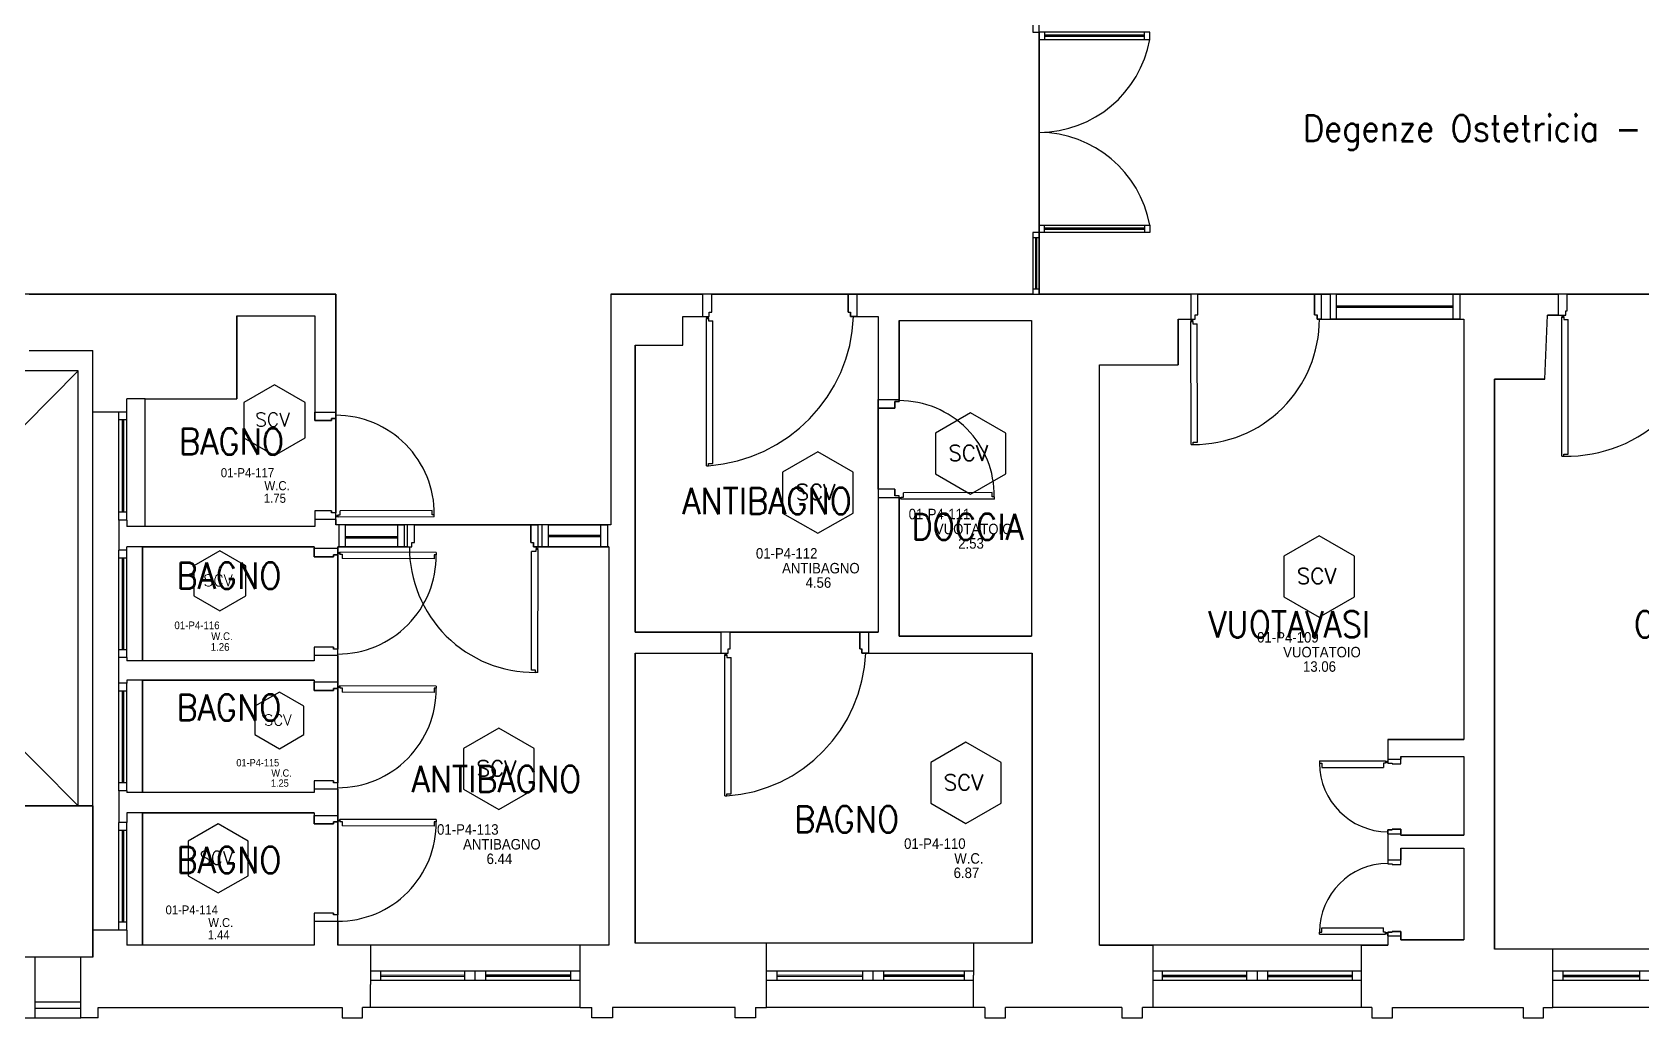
# Model space of a CAD drawing. Header units: inches. Extents: x 16420 to 16611, y 92341 to 92416.
# Drawn here: x 16499.48 to 16511.77, y 92394.55 to 92402.07 of the extents above; entities that cross this region are included whole.
import ezdxf
from ezdxf.enums import TextEntityAlignment as Align

# ---------------------------------------------------------------- set-up
doc = ezdxf.new("R2010")
doc.units = ezdxf.units.IN
doc.header["$LTSCALE"] = 50
doc.header["$MEASUREMENT"] = 0
doc.linetypes.add('NASCOSTA2', pattern=[0.1875, 0.125, -0.0625])
for name, color, linetype in [('A-LOCALI', 7, 'Continuous'), ('AA-CodiceVano', 7, 'Continuous'), ('GMM_DEST.USO', 50, 'Continuous'), ('PIANTA', 7, 'Continuous'), ('RM', 191, 'Continuous')]:
    doc.layers.add(name, color=color, linetype=linetype)
doc.styles.add('ARIAL', font='arial.ttf')
doc.styles.add('ARTECO', font='romans.shx', dxfattribs={"width": 0.9})
doc.styles.get("Standard").update_dxf_attribs({"font": 'txt.shx'})

# ---------------------------------------------------------------- blocks, each defined once
blk = doc.blocks.new('MFM_COD_VANO')
at = {"layer": 'A-LOCALI'}
for p, q in [((0, 0.621), (-0.269, 0.466)), ((0.269, 0.466), (0, 0.621)), ((-0.269, 0.466), (-0.269, 0.155)), ((0.269, 0.155), (0.269, 0.466)), ((-0.269, 0.155), (0, 0)), ((0, 0), (0.269, 0.155))]:
    blk.add_line(p, q, dxfattribs=at)
blk.add_text('SCV', height=0.12, dxfattribs=at).set_placement((-0.17, 0.255))
at = {"layer": 'A-LOCALI', "flags": 9}
for tag in ['MFM_NAME', 'MFM_COD_COMPLESSO', 'MFM_COD_EDIFICIO', 'MFM_COD_PIANO', 'MFM_COD_MACROAREA', 'MFM_ZONA', 'MFM_REPARTO']:
    blk.add_attdef(tag, (-0.084, 0.188), '', height=0.005, dxfattribs=at)
blk.add_attdef('MFM_ALTEZZA', text='', height=0.005, dxfattribs=at).set_placement((-0.057, 0.188), align=Align.CENTER)
at = {"layer": 'A-LOCALI', "style": 'ARIAL', "width": 0.9, "flags": 8}
for tag, p in [('MFM_COD_UT', (-0.026, -0.078)), ('MFM_DESTINAZIONE_USO', (0.023, -0.306)), ('MFM_SUPERFICIE', (0.004, -0.416))]:
    blk.add_attdef(tag, text='', height=0.08, dxfattribs=at).set_placement(p, align=Align.CENTER)
at = {"layer": 'A-LOCALI', "style": 'ARIAL', "width": 0.9}
for tag, p, height, flags in [('MFM_COD_LOCALE', (-0.472, -0.192), 0.08, 8), ('MFM_COD_SCHEDA', (-0.275, -0.483), 0.04, 9)]:
    blk.add_attdef(tag, p, '', height=height, dxfattribs=dict(at, flags=flags))

msp = doc.modelspace()

# ---------------------------------------------------------------- linework, layer by layer
at = {"layer": 'PIANTA', "color": 0}
for p, q in [((16507.169, 92402.073), (16507.169, 92402.067)), ((16507.169, 92402.073), (16507.169, 92402.017)), ((16508.012, 92402.073), (16507.169, 92402.073)), ((16507.169, 92402.017), (16508.012, 92402.017)), ((16507.209, 92402.073), (16507.209, 92402.067)), ((16507.209, 92402.073), (16507.209, 92402.017)), ((16507.972, 92402.05), (16507.209, 92402.05)), ((16507.972, 92402.04), (16507.209, 92402.04)), ((16507.972, 92402.017), (16507.972, 92402.073)), ((16508.012, 92402.017), (16508.012, 92402.073)), ((16507.169, 92400.543), (16507.119, 92400.543)), ((16507.119, 92400.543), (16507.119, 92400.073)), ((16507.169, 92400.503), (16507.119, 92400.503)), ((16507.139, 92400.503), (16507.139, 92400.113)), ((16507.149, 92400.503), (16507.149, 92400.113)), ((16507.169, 92400.543), (16507.169, 92400.599)), ((16507.169, 92400.599), (16508.012, 92400.599)), ((16507.169, 92400.543), (16507.169, 92400.549)), ((16507.169, 92400.543), (16507.169, 92400.073)), ((16508.012, 92400.543), (16507.169, 92400.543)), ((16507.209, 92400.543), (16507.209, 92400.599)), ((16507.972, 92400.576), (16507.209, 92400.576)), ((16507.972, 92400.566), (16507.209, 92400.566)), ((16507.209, 92400.543), (16507.209, 92400.549)), ((16507.972, 92400.599), (16507.972, 92400.543)), ((16508.012, 92400.599), (16508.012, 92400.543)), ((16499.459, 92400.073), (16501.799, 92400.073)), ((16501.799, 92400.073), (16501.799, 92399.173)), ((16503.899, 92400.073), (16504.599, 92400.073)), ((16503.899, 92400.073), (16503.899, 92398.313)), ((16504.669, 92400.073), (16504.599, 92400.073)), ((16504.599, 92400.073), (16504.599, 92399.903)), ((16504.669, 92399.936), (16504.669, 92400.073)), ((16505.709, 92400.073), (16505.779, 92400.073)), ((16505.709, 92399.936), (16505.709, 92400.073)), ((16505.779, 92400.073), (16508.325, 92400.073)), ((16505.779, 92399.903), (16505.779, 92400.073)), ((16507.119, 92400.113), (16507.169, 92400.113)), ((16508.379, 92400.073), (16508.325, 92400.073)), ((16508.325, 92400.073), (16508.325, 92399.883)), ((16508.379, 92399.917), (16508.379, 92400.073)), ((16509.269, 92400.073), (16509.324, 92400.073)), ((16509.269, 92399.917), (16509.269, 92400.073)), ((16509.324, 92399.883), (16509.324, 92400.073)), ((16509.324, 92400.073), (16509.389, 92400.073)), ((16509.389, 92400.073), (16509.389, 92399.883)), ((16509.439, 92400.073), (16509.389, 92400.073)), ((16509.439, 92399.883), (16509.439, 92400.073)), ((16509.439, 92400.073), (16510.329, 92400.073)), ((16510.329, 92399.883), (16510.329, 92400.073)), ((16510.329, 92399.883), (16510.329, 92400.073)), ((16510.329, 92400.073), (16510.379, 92400.073)), ((16510.379, 92400.073), (16510.379, 92399.883)), ((16510.379, 92400.073), (16511.129, 92400.073)), ((16511.199, 92400.073), (16511.129, 92400.073)), ((16511.129, 92400.073), (16511.129, 92399.913)), ((16511.199, 92399.946), (16511.199, 92400.073)), ((16501.044, 92399.908), (16501.639, 92399.908)), ((16501.044, 92399.908), (16501.044, 92399.273)), ((16501.639, 92399.908), (16501.639, 92399.173)), ((16504.449, 92399.903), (16504.599, 92399.903)), ((16504.449, 92399.683), (16504.449, 92399.903)), ((16504.599, 92399.903), (16504.649, 92399.903)), ((16504.628, 92398.763), (16504.628, 92399.887)), ((16504.628, 92399.887), (16504.644, 92399.887)), ((16504.644, 92399.887), (16504.644, 92399.87)), ((16504.649, 92399.903), (16504.649, 92399.936)), ((16504.649, 92399.936), (16504.669, 92399.936)), ((16505.709, 92399.936), (16505.729, 92399.936)), ((16505.729, 92399.903), (16505.729, 92399.936)), ((16505.779, 92399.903), (16505.729, 92399.903)), ((16505.779, 92399.903), (16505.939, 92399.903)), ((16505.939, 92399.903), (16505.939, 92399.268)), ((16508.229, 92399.883), (16508.325, 92399.883)), ((16508.229, 92399.883), (16508.229, 92399.533)), ((16508.325, 92399.883), (16508.359, 92399.883)), ((16508.359, 92399.883), (16508.359, 92399.916)), ((16508.359, 92399.916), (16508.379, 92399.916)), ((16508.379, 92399.916), (16508.379, 92399.917)), ((16508.379, 92399.917), (16508.379, 92399.917)), ((16509.269, 92399.916), (16509.269, 92399.917)), ((16509.269, 92399.917), (16509.269, 92399.917)), ((16509.269, 92399.916), (16509.289, 92399.916)), ((16509.289, 92399.883), (16509.289, 92399.916)), ((16509.324, 92399.883), (16509.289, 92399.883)), ((16509.324, 92399.883), (16509.389, 92399.883)), ((16510.379, 92399.883), (16509.389, 92399.883)), ((16509.439, 92399.983), (16510.329, 92399.983)), ((16509.439, 92399.973), (16510.329, 92399.973)), ((16510.379, 92399.883), (16510.409, 92399.883)), ((16510.409, 92399.883), (16510.409, 92396.673)), ((16511.029, 92399.423), (16511.049, 92399.913)), ((16511.129, 92399.913), (16511.049, 92399.913)), ((16511.129, 92399.913), (16511.189, 92399.913)), ((16511.158, 92398.836), (16511.158, 92399.897)), ((16511.158, 92399.897), (16511.174, 92399.897)), ((16511.174, 92399.897), (16511.174, 92399.88)), ((16511.174, 92399.88), (16511.207, 92399.88)), ((16511.189, 92399.913), (16511.189, 92399.946)), ((16511.189, 92399.946), (16511.199, 92399.946)), ((16511.207, 92398.852), (16511.207, 92399.88)), ((16504.644, 92399.87), (16504.677, 92399.87)), ((16504.677, 92398.779), (16504.677, 92399.87)), ((16506.099, 92399.873), (16506.099, 92399.268)), ((16506.099, 92399.873), (16507.109, 92399.873)), ((16507.109, 92399.873), (16507.109, 92397.463)), ((16508.328, 92398.926), (16508.326, 92399.864)), ((16508.326, 92399.864), (16508.342, 92399.864)), ((16508.342, 92399.864), (16508.342, 92399.847)), ((16508.342, 92399.847), (16508.375, 92399.847)), ((16508.377, 92398.942), (16508.375, 92399.847)), ((16499.459, 92399.643), (16499.944, 92399.643)), ((16499.944, 92399.273), (16499.944, 92399.643)), ((16504.084, 92399.683), (16504.449, 92399.683)), ((16504.084, 92399.683), (16504.084, 92397.493)), ((16507.629, 92395.103), (16507.629, 92399.533)), ((16507.629, 92399.533), (16508.229, 92399.533)), ((16496.544, 92399.487), (16499.832, 92396.166)), ((16496.544, 92396.166), (16499.832, 92399.487)), ((16499.832, 92399.487), (16496.544, 92399.487)), ((16499.832, 92396.166), (16499.832, 92399.487)), ((16511.029, 92399.423), (16510.644, 92399.423)), ((16510.644, 92399.423), (16510.644, 92395.073)), ((16499.944, 92398.298), (16499.944, 92399.273)), ((16500.344, 92399.273), (16500.204, 92399.273)), ((16500.204, 92399.173), (16500.204, 92399.273)), ((16500.344, 92399.273), (16501.044, 92399.273)), ((16500.344, 92398.298), (16500.344, 92399.273)), ((16500.344, 92399.273), (16500.344, 92399.273)), ((16505.939, 92399.203), (16505.939, 92399.268)), ((16505.939, 92399.268), (16506.099, 92399.268)), ((16506.099, 92399.268), (16506.099, 92399.253)), ((16500.204, 92399.173), (16499.944, 92399.173)), ((16500.144, 92398.348), (16500.144, 92399.173)), ((16500.204, 92398.348), (16500.204, 92399.173)), ((16501.639, 92399.108), (16501.639, 92399.173)), ((16501.639, 92399.173), (16501.799, 92399.173)), ((16501.799, 92399.173), (16501.799, 92399.123)), ((16506.035, 92399.203), (16505.939, 92399.203)), ((16506.067, 92399.203), (16506.035, 92399.203)), ((16506.035, 92399.203), (16506.035, 92399.203)), ((16506.099, 92399.253), (16506.067, 92399.253)), ((16506.067, 92399.253), (16506.067, 92399.203)), ((16500.204, 92399.113), (16500.144, 92399.113)), ((16500.169, 92399.113), (16500.169, 92398.408)), ((16500.179, 92399.113), (16500.179, 92398.408)), ((16501.736, 92399.108), (16501.639, 92399.108)), ((16501.767, 92399.108), (16501.736, 92399.108)), ((16501.736, 92399.108), (16501.736, 92399.108)), ((16501.799, 92399.123), (16501.767, 92399.123)), ((16501.767, 92399.123), (16501.767, 92399.108)), ((16508.328, 92398.926), (16508.344, 92398.925)), ((16508.344, 92398.942), (16508.377, 92398.942)), ((16508.344, 92398.925), (16508.344, 92398.942)), ((16504.644, 92398.779), (16504.677, 92398.779)), ((16504.644, 92398.763), (16504.644, 92398.779)), ((16511.158, 92398.836), (16511.174, 92398.836)), ((16511.174, 92398.852), (16511.207, 92398.852)), ((16511.174, 92398.836), (16511.174, 92398.852)), ((16504.628, 92398.763), (16504.644, 92398.763)), ((16505.939, 92398.583), (16505.939, 92398.518)), ((16506.035, 92398.583), (16505.939, 92398.583)), ((16506.067, 92398.583), (16506.035, 92398.583)), ((16506.035, 92398.583), (16506.035, 92398.583)), ((16506.067, 92398.583), (16506.067, 92398.533)), ((16506.099, 92398.533), (16506.067, 92398.533)), ((16506.099, 92398.518), (16506.099, 92398.533)), ((16506.81, 92398.558), (16506.132, 92398.556)), ((16506.132, 92398.523), (16506.132, 92398.556)), ((16506.81, 92398.525), (16506.81, 92398.558)), ((16500.204, 92398.408), (16500.144, 92398.408)), ((16501.639, 92398.418), (16501.639, 92398.353)), ((16501.736, 92398.418), (16501.639, 92398.418)), ((16501.767, 92398.418), (16501.736, 92398.418)), ((16501.736, 92398.418), (16501.736, 92398.418)), ((16501.767, 92398.418), (16501.767, 92398.403)), ((16502.534, 92398.422), (16501.832, 92398.419)), ((16501.832, 92398.387), (16501.832, 92398.419)), ((16502.534, 92398.389), (16502.534, 92398.422)), ((16506.099, 92398.518), (16505.939, 92398.518)), ((16505.939, 92398.518), (16505.939, 92397.493)), ((16506.099, 92398.518), (16506.099, 92397.463)), ((16506.116, 92398.523), (16506.132, 92398.523)), ((16506.116, 92398.507), (16506.116, 92398.523)), ((16506.827, 92398.509), (16506.116, 92398.507)), ((16506.827, 92398.525), (16506.81, 92398.525)), ((16506.827, 92398.509), (16506.827, 92398.525)), ((16499.944, 92395.218), (16499.944, 92398.298)), ((16500.204, 92398.348), (16500.144, 92398.348)), ((16500.144, 92398.348), (16500.144, 92398.118)), ((16500.204, 92398.348), (16500.204, 92398.298)), ((16500.344, 92398.298), (16500.204, 92398.298)), ((16501.639, 92398.298), (16500.344, 92398.298)), ((16501.799, 92398.353), (16501.639, 92398.353)), ((16501.639, 92398.353), (16501.639, 92398.298)), ((16501.799, 92398.403), (16501.767, 92398.403)), ((16501.799, 92398.353), (16501.799, 92398.403)), ((16501.799, 92398.353), (16501.799, 92398.313)), ((16501.822, 92398.313), (16501.799, 92398.313)), ((16501.816, 92398.387), (16501.832, 92398.387)), ((16501.816, 92398.37), (16501.816, 92398.387)), ((16502.551, 92398.372), (16501.816, 92398.37)), ((16501.822, 92398.313), (16501.822, 92398.143)), ((16501.872, 92398.313), (16501.822, 92398.313)), ((16501.872, 92398.143), (16501.872, 92398.313)), ((16501.872, 92398.313), (16502.272, 92398.313)), ((16502.272, 92398.143), (16502.272, 92398.313)), ((16502.272, 92398.143), (16502.272, 92398.313)), ((16502.272, 92398.313), (16502.322, 92398.313)), ((16502.344, 92398.313), (16502.322, 92398.313)), ((16502.322, 92398.313), (16502.322, 92398.143)), ((16502.399, 92398.313), (16502.344, 92398.313)), ((16502.344, 92398.313), (16502.344, 92398.143)), ((16502.399, 92398.177), (16502.399, 92398.313)), ((16502.551, 92398.389), (16502.534, 92398.389)), ((16502.551, 92398.372), (16502.551, 92398.389)), ((16503.289, 92398.313), (16503.344, 92398.313)), ((16503.289, 92398.177), (16503.289, 92398.313)), ((16503.344, 92398.143), (16503.344, 92398.313)), ((16503.372, 92398.313), (16503.344, 92398.313)), ((16503.372, 92398.313), (16503.372, 92398.143)), ((16503.422, 92398.313), (16503.372, 92398.313)), ((16503.422, 92398.143), (16503.422, 92398.313)), ((16503.422, 92398.313), (16503.822, 92398.313)), ((16503.822, 92398.143), (16503.822, 92398.313)), ((16503.822, 92398.143), (16503.822, 92398.313)), ((16503.822, 92398.313), (16503.872, 92398.313)), ((16503.899, 92398.313), (16503.872, 92398.313)), ((16503.872, 92398.313), (16503.872, 92398.143)), ((16501.872, 92398.223), (16502.272, 92398.223)), ((16501.872, 92398.213), (16502.272, 92398.213)), ((16502.379, 92398.143), (16502.379, 92398.176)), ((16502.379, 92398.176), (16502.399, 92398.176)), ((16502.399, 92398.176), (16502.399, 92398.177)), ((16502.399, 92398.177), (16502.399, 92398.177)), ((16503.289, 92398.176), (16503.289, 92398.177)), ((16503.289, 92398.177), (16503.289, 92398.177)), ((16503.289, 92398.176), (16503.309, 92398.176)), ((16503.309, 92398.143), (16503.309, 92398.176)), ((16503.422, 92398.233), (16503.822, 92398.233)), ((16503.422, 92398.223), (16503.822, 92398.223)), ((16500.204, 92398.118), (16500.144, 92398.118)), ((16500.144, 92397.298), (16500.144, 92398.118)), ((16500.204, 92398.058), (16500.144, 92398.058)), ((16500.169, 92398.058), (16500.169, 92397.358)), ((16500.179, 92398.058), (16500.179, 92397.358)), ((16501.634, 92398.143), (16500.204, 92398.143)), ((16500.204, 92398.118), (16500.204, 92398.143)), ((16500.204, 92397.298), (16500.204, 92398.118)), ((16500.324, 92398.143), (16500.324, 92397.273)), ((16501.634, 92398.143), (16501.634, 92398.133)), ((16501.634, 92398.068), (16501.634, 92398.133)), ((16501.634, 92398.133), (16501.814, 92398.133)), ((16501.751, 92398.068), (16501.634, 92398.068)), ((16501.782, 92398.068), (16501.751, 92398.068)), ((16501.751, 92398.068), (16501.751, 92398.068)), ((16501.814, 92398.083), (16501.782, 92398.083)), ((16501.782, 92398.083), (16501.782, 92398.068)), ((16501.814, 92398.143), (16501.814, 92398.133)), ((16501.822, 92398.143), (16501.814, 92398.143)), ((16501.814, 92398.133), (16501.814, 92398.083)), ((16502.322, 92398.143), (16501.822, 92398.143)), ((16502.566, 92398.101), (16501.831, 92398.103)), ((16501.831, 92398.103), (16501.831, 92398.087)), ((16501.831, 92398.087), (16501.847, 92398.087)), ((16501.847, 92398.087), (16501.847, 92398.054)), ((16502.549, 92398.052), (16501.847, 92398.054)), ((16502.344, 92398.143), (16502.322, 92398.143)), ((16502.344, 92398.143), (16502.379, 92398.143)), ((16502.549, 92398.084), (16502.549, 92398.052)), ((16502.566, 92398.084), (16502.549, 92398.084)), ((16502.566, 92398.101), (16502.566, 92398.084)), ((16503.292, 92397.202), (16503.294, 92398.107)), ((16503.326, 92398.107), (16503.294, 92398.107)), ((16503.344, 92398.143), (16503.309, 92398.143)), ((16503.326, 92398.124), (16503.326, 92398.107)), ((16503.343, 92398.124), (16503.326, 92398.124)), ((16503.341, 92397.185), (16503.343, 92398.124)), ((16503.372, 92398.143), (16503.344, 92398.143)), ((16503.872, 92398.143), (16503.372, 92398.143)), ((16503.884, 92398.143), (16503.872, 92398.143)), ((16503.884, 92398.143), (16503.884, 92395.103)), ((16504.084, 92397.493), (16504.739, 92397.493)), ((16504.809, 92397.493), (16504.739, 92397.493)), ((16504.739, 92397.493), (16504.739, 92397.333)), ((16504.809, 92397.366), (16504.809, 92397.493)), ((16505.799, 92397.493), (16505.869, 92397.493)), ((16505.799, 92397.366), (16505.799, 92397.493)), ((16505.869, 92397.333), (16505.869, 92397.493)), ((16505.869, 92397.493), (16505.939, 92397.493)), ((16506.099, 92397.463), (16507.109, 92397.463)), ((16500.204, 92397.358), (16500.144, 92397.358)), ((16501.634, 92397.378), (16501.634, 92397.313)), ((16501.751, 92397.378), (16501.634, 92397.378)), ((16501.814, 92397.313), (16501.634, 92397.313)), ((16501.634, 92397.313), (16501.634, 92397.273)), ((16501.782, 92397.378), (16501.751, 92397.378)), ((16501.751, 92397.378), (16501.751, 92397.378)), ((16501.782, 92397.378), (16501.782, 92397.363)), ((16501.814, 92397.363), (16501.782, 92397.363)), ((16501.814, 92397.313), (16501.814, 92397.363)), ((16501.814, 92397.313), (16501.814, 92397.113)), ((16504.084, 92397.333), (16504.739, 92397.333)), ((16504.084, 92397.333), (16504.084, 92395.118)), ((16504.739, 92397.333), (16504.794, 92397.333)), ((16504.768, 92396.242), (16504.768, 92397.317)), ((16504.768, 92397.317), (16504.784, 92397.317)), ((16504.784, 92397.317), (16504.784, 92397.3)), ((16504.784, 92397.3), (16504.817, 92397.3)), ((16504.794, 92397.333), (16504.794, 92397.366)), ((16504.794, 92397.366), (16504.809, 92397.366)), ((16504.817, 92396.259), (16504.817, 92397.3)), ((16505.799, 92397.366), (16505.814, 92397.366)), ((16505.814, 92397.333), (16505.814, 92397.366)), ((16505.869, 92397.333), (16505.814, 92397.333)), ((16505.869, 92397.333), (16507.114, 92397.333)), ((16507.114, 92395.118), (16507.114, 92397.333)), ((16500.204, 92397.298), (16500.144, 92397.298)), ((16500.144, 92397.102), (16500.144, 92397.298)), ((16500.204, 92397.298), (16500.204, 92397.273)), ((16501.634, 92397.273), (16500.204, 92397.273)), ((16503.324, 92397.202), (16503.292, 92397.202)), ((16503.324, 92397.185), (16503.324, 92397.202)), ((16503.341, 92397.185), (16503.324, 92397.185)), ((16500.204, 92397.102), (16500.144, 92397.102)), ((16500.144, 92396.282), (16500.144, 92397.102)), ((16500.204, 92397.127), (16500.204, 92397.102)), ((16501.634, 92397.127), (16500.204, 92397.127)), ((16500.204, 92396.282), (16500.204, 92397.102)), ((16500.324, 92397.127), (16500.324, 92396.267)), ((16501.634, 92397.127), (16501.634, 92397.113)), ((16501.634, 92397.127), (16501.634, 92397.113)), ((16501.634, 92397.048), (16501.634, 92397.113)), ((16501.634, 92397.113), (16501.814, 92397.113)), ((16501.814, 92397.063), (16501.782, 92397.063)), ((16501.782, 92397.063), (16501.782, 92397.048)), ((16501.814, 92397.123), (16501.814, 92397.113)), ((16501.814, 92397.113), (16501.814, 92397.063)), ((16502.566, 92397.081), (16501.831, 92397.083)), ((16501.831, 92397.083), (16501.831, 92397.067)), ((16501.831, 92397.067), (16501.847, 92397.067)), ((16501.847, 92397.067), (16501.847, 92397.034)), ((16502.549, 92397.064), (16502.549, 92397.032)), ((16502.566, 92397.064), (16502.549, 92397.064)), ((16502.566, 92397.081), (16502.566, 92397.064)), ((16500.204, 92397.042), (16500.144, 92397.042)), ((16500.169, 92397.042), (16500.169, 92396.342)), ((16500.179, 92397.042), (16500.179, 92396.342)), ((16501.751, 92397.048), (16501.634, 92397.048)), ((16501.782, 92397.048), (16501.751, 92397.048)), ((16501.751, 92397.048), (16501.751, 92397.048)), ((16502.549, 92397.032), (16501.847, 92397.034)), ((16509.829, 92396.673), (16509.829, 92396.523)), ((16509.829, 92396.673), (16510.409, 92396.673)), ((16509.309, 92396.509), (16509.813, 92396.509)), ((16509.309, 92396.509), (16509.309, 92396.493)), ((16509.309, 92396.493), (16509.326, 92396.493)), ((16509.326, 92396.493), (16509.326, 92396.46)), ((16509.326, 92396.46), (16509.797, 92396.46)), ((16509.797, 92396.493), (16509.797, 92396.46)), ((16509.813, 92396.493), (16509.797, 92396.493)), ((16509.813, 92396.509), (16509.813, 92396.493)), ((16509.829, 92396.523), (16509.929, 92396.523)), ((16509.829, 92396.523), (16509.829, 92396.493)), ((16509.829, 92396.493), (16509.862, 92396.493)), ((16509.862, 92396.493), (16509.862, 92396.488)), ((16509.862, 92396.488), (16509.929, 92396.488)), ((16509.929, 92396.543), (16509.929, 92396.523)), ((16509.929, 92396.543), (16510.409, 92396.543)), ((16509.929, 92396.488), (16509.929, 92396.523)), ((16510.409, 92396.543), (16510.409, 92395.943)), ((16500.204, 92396.342), (16500.144, 92396.342)), ((16501.634, 92396.358), (16501.634, 92396.293)), ((16501.751, 92396.358), (16501.634, 92396.358)), ((16501.782, 92396.358), (16501.751, 92396.358)), ((16501.751, 92396.358), (16501.751, 92396.358)), ((16501.782, 92396.358), (16501.782, 92396.343)), ((16501.814, 92396.343), (16501.782, 92396.343)), ((16501.814, 92396.293), (16501.814, 92396.343)), ((16500.204, 92396.282), (16500.144, 92396.282)), ((16500.144, 92396.282), (16500.144, 92396.038)), ((16500.204, 92396.282), (16500.204, 92396.267)), ((16501.634, 92396.267), (16500.204, 92396.267)), ((16501.814, 92396.293), (16501.634, 92396.293)), ((16501.634, 92396.293), (16501.634, 92396.267)), ((16501.814, 92396.293), (16501.814, 92396.093)), ((16504.768, 92396.242), (16504.784, 92396.242)), ((16504.784, 92396.259), (16504.817, 92396.259)), ((16504.784, 92396.242), (16504.784, 92396.259)), ((16499.944, 92396.166), (16496.444, 92396.166)), ((16501.634, 92396.113), (16500.204, 92396.113)), ((16500.204, 92396.113), (16500.204, 92396.038)), ((16500.324, 92396.113), (16500.324, 92395.103)), ((16501.634, 92396.113), (16501.634, 92396.093)), ((16501.634, 92396.103), (16501.634, 92396.093)), ((16501.634, 92396.028), (16501.634, 92396.093)), ((16501.634, 92396.093), (16501.814, 92396.093)), ((16501.814, 92396.103), (16501.814, 92396.093)), ((16501.814, 92396.093), (16501.814, 92396.043)), ((16500.144, 92395.218), (16500.144, 92396.038)), ((16500.204, 92396.038), (16500.144, 92396.038)), ((16500.204, 92395.978), (16500.144, 92395.978)), ((16500.169, 92395.978), (16500.169, 92395.278)), ((16500.179, 92395.978), (16500.179, 92395.278)), ((16500.204, 92395.218), (16500.204, 92396.038)), ((16501.751, 92396.028), (16501.634, 92396.028)), ((16501.782, 92396.028), (16501.751, 92396.028)), ((16501.751, 92396.028), (16501.751, 92396.028)), ((16501.814, 92396.043), (16501.782, 92396.043)), ((16501.782, 92396.043), (16501.782, 92396.028)), ((16502.566, 92396.061), (16501.831, 92396.063)), ((16501.831, 92396.063), (16501.831, 92396.047)), ((16501.831, 92396.047), (16501.847, 92396.047)), ((16501.847, 92396.047), (16501.847, 92396.014)), ((16502.549, 92396.012), (16501.847, 92396.014)), ((16502.549, 92396.044), (16502.549, 92396.012)), ((16502.566, 92396.044), (16502.549, 92396.044)), ((16502.566, 92396.061), (16502.566, 92396.044)), ((16509.829, 92395.983), (16509.862, 92395.983)), ((16509.829, 92395.953), (16509.829, 92395.983)), ((16509.829, 92395.953), (16509.829, 92395.753)), ((16509.829, 92395.953), (16509.929, 92395.953)), ((16509.862, 92395.988), (16509.862, 92395.983)), ((16509.862, 92395.988), (16509.929, 92395.988)), ((16509.929, 92395.988), (16509.929, 92395.953)), ((16509.929, 92395.943), (16510.409, 92395.943)), ((16509.929, 92395.843), (16509.929, 92395.753)), ((16509.929, 92395.843), (16510.409, 92395.843)), ((16510.409, 92395.843), (16510.409, 92395.143)), ((16509.829, 92395.753), (16509.929, 92395.753)), ((16509.829, 92395.753), (16509.829, 92395.723)), ((16509.829, 92395.723), (16509.862, 92395.723)), ((16509.862, 92395.718), (16509.862, 92395.723)), ((16509.862, 92395.718), (16509.929, 92395.718)), ((16509.929, 92395.718), (16509.929, 92395.753)), ((16501.634, 92395.348), (16501.634, 92395.283)), ((16501.751, 92395.348), (16501.634, 92395.348)), ((16501.782, 92395.348), (16501.751, 92395.348)), ((16501.751, 92395.348), (16501.751, 92395.348)), ((16501.782, 92395.348), (16501.782, 92395.333)), ((16499.944, 92395.01), (16499.944, 92395.218)), ((16500.204, 92395.218), (16499.944, 92395.218)), ((16500.204, 92395.278), (16500.144, 92395.278)), ((16500.204, 92395.218), (16500.204, 92395.103)), ((16501.814, 92395.283), (16501.634, 92395.283)), ((16501.634, 92395.283), (16501.634, 92395.103)), ((16501.814, 92395.333), (16501.782, 92395.333)), ((16501.814, 92395.283), (16501.814, 92395.333)), ((16501.814, 92395.283), (16501.814, 92395.103)), ((16509.326, 92395.235), (16509.797, 92395.235)), ((16509.326, 92395.203), (16509.326, 92395.235)), ((16509.797, 92395.203), (16509.797, 92395.235)), ((16501.634, 92395.103), (16500.204, 92395.103)), ((16502.064, 92395.103), (16501.814, 92395.103)), ((16503.664, 92395.103), (16502.064, 92395.103)), ((16502.064, 92395.103), (16502.064, 92394.803)), ((16503.884, 92395.103), (16503.664, 92395.103)), ((16503.664, 92394.803), (16503.664, 92395.103)), ((16505.087, 92395.118), (16504.084, 92395.118)), ((16506.667, 92395.118), (16505.087, 92395.118)), ((16505.087, 92394.873), (16505.087, 92395.118)), ((16507.114, 92395.118), (16506.667, 92395.118)), ((16506.667, 92395.118), (16506.667, 92394.873)), ((16507.629, 92395.103), (16508.039, 92395.103)), ((16509.629, 92395.103), (16508.039, 92395.103)), ((16508.039, 92394.868), (16508.039, 92395.103)), ((16509.309, 92395.203), (16509.326, 92395.203)), ((16509.309, 92395.186), (16509.309, 92395.203)), ((16509.309, 92395.186), (16509.813, 92395.186)), ((16509.629, 92395.103), (16509.829, 92395.103)), ((16509.629, 92394.868), (16509.629, 92395.103)), ((16509.813, 92395.203), (16509.797, 92395.203)), ((16509.813, 92395.186), (16509.813, 92395.203)), ((16509.829, 92395.203), (16509.862, 92395.203)), ((16509.829, 92395.173), (16509.829, 92395.203)), ((16509.829, 92395.173), (16509.829, 92395.103)), ((16509.829, 92395.173), (16509.929, 92395.173)), ((16509.862, 92395.208), (16509.929, 92395.208)), ((16509.862, 92395.203), (16509.862, 92395.208)), ((16509.929, 92395.208), (16509.929, 92395.173)), ((16509.929, 92395.173), (16509.929, 92395.143)), ((16509.929, 92395.143), (16510.409, 92395.143)), ((16499.504, 92395.01), (16499.374, 92395.01)), ((16499.854, 92395.01), (16499.504, 92395.01)), ((16499.504, 92394.548), (16499.504, 92395.01)), ((16499.944, 92395.01), (16499.854, 92395.01)), ((16499.854, 92394.548), (16499.854, 92395.01)), ((16511.089, 92395.073), (16510.644, 92395.073)), ((16511.089, 92394.628), (16511.089, 92395.073)), ((16512.659, 92395.073), (16511.089, 92395.073)), ((16503.664, 92394.903), (16502.064, 92394.903)), ((16502.144, 92394.833), (16502.144, 92394.903)), ((16502.784, 92394.873), (16502.144, 92394.872)), ((16502.784, 92394.863), (16502.144, 92394.862)), ((16502.784, 92394.833), (16502.784, 92394.903)), ((16502.864, 92394.833), (16502.864, 92394.903)), ((16502.944, 92394.833), (16502.944, 92394.903)), ((16503.594, 92394.873), (16502.944, 92394.873)), ((16503.594, 92394.863), (16502.944, 92394.863)), ((16503.594, 92394.833), (16503.594, 92394.903)), ((16506.667, 92394.903), (16505.087, 92394.903)), ((16505.087, 92394.628), (16505.087, 92394.873)), ((16505.167, 92394.833), (16505.167, 92394.903)), ((16505.822, 92394.873), (16505.167, 92394.872)), ((16505.822, 92394.863), (16505.167, 92394.862)), ((16505.822, 92394.833), (16505.822, 92394.903)), ((16505.902, 92394.833), (16505.902, 92394.903)), ((16505.982, 92394.833), (16505.982, 92394.903)), ((16506.597, 92394.873), (16505.982, 92394.873)), ((16506.597, 92394.863), (16505.982, 92394.863)), ((16506.597, 92394.833), (16506.597, 92394.903)), ((16506.667, 92394.628), (16506.667, 92394.873)), ((16509.629, 92394.903), (16508.039, 92394.903)), ((16508.039, 92394.628), (16508.039, 92394.868)), ((16508.109, 92394.833), (16508.109, 92394.903)), ((16508.754, 92394.872), (16508.109, 92394.872)), ((16508.754, 92394.862), (16508.109, 92394.862)), ((16508.754, 92394.833), (16508.754, 92394.903)), ((16508.834, 92394.833), (16508.834, 92394.903)), ((16508.914, 92394.833), (16508.914, 92394.903)), ((16509.559, 92394.872), (16508.914, 92394.872)), ((16509.559, 92394.862), (16508.914, 92394.862)), ((16509.559, 92394.833), (16509.559, 92394.903)), ((16509.629, 92394.628), (16509.629, 92394.868)), ((16512.659, 92394.903), (16511.089, 92394.903)), ((16511.169, 92394.833), (16511.169, 92394.903)), ((16511.754, 92394.872), (16511.169, 92394.872)), ((16511.754, 92394.862), (16511.169, 92394.862)), ((16511.754, 92394.833), (16511.754, 92394.903)), ((16503.664, 92394.833), (16502.064, 92394.833)), ((16502.064, 92394.628), (16502.064, 92394.803)), ((16503.664, 92394.628), (16503.664, 92394.803)), ((16506.667, 92394.833), (16505.087, 92394.833)), ((16509.629, 92394.833), (16508.039, 92394.833)), ((16512.659, 92394.833), (16511.089, 92394.833)), ((16499.854, 92394.668), (16499.504, 92394.668)), ((16499.854, 92394.618), (16499.504, 92394.618)), ((16499.984, 92394.548), (16499.984, 92394.628)), ((16499.984, 92394.628), (16501.848, 92394.628)), ((16501.848, 92394.628), (16501.848, 92394.548)), ((16502.004, 92394.548), (16502.004, 92394.628)), ((16502.064, 92394.628), (16502.004, 92394.628)), ((16503.664, 92394.628), (16502.064, 92394.628)), ((16503.664, 92394.628), (16503.664, 92394.628)), ((16503.664, 92394.628), (16503.754, 92394.628)), ((16503.754, 92394.548), (16503.754, 92394.628)), ((16504.848, 92394.628), (16503.911, 92394.628)), ((16503.911, 92394.628), (16503.911, 92394.548)), ((16504.848, 92394.548), (16504.848, 92394.628)), ((16505.004, 92394.628), (16505.087, 92394.628)), ((16505.004, 92394.628), (16505.004, 92394.548)), ((16506.667, 92394.628), (16505.087, 92394.628)), ((16506.754, 92394.628), (16506.667, 92394.628)), ((16506.754, 92394.628), (16506.754, 92394.548)), ((16507.8, 92394.628), (16506.911, 92394.628)), ((16506.911, 92394.548), (16506.911, 92394.628)), ((16507.8, 92394.628), (16507.8, 92394.548)), ((16508.039, 92394.628), (16507.956, 92394.628)), ((16507.956, 92394.548), (16507.956, 92394.628)), ((16509.629, 92394.628), (16508.039, 92394.628)), ((16509.708, 92394.628), (16509.629, 92394.628)), ((16509.708, 92394.628), (16509.708, 92394.548)), ((16509.865, 92394.628), (16510.862, 92394.628)), ((16509.865, 92394.548), (16509.865, 92394.628)), ((16510.862, 92394.628), (16510.862, 92394.548)), ((16511.019, 92394.548), (16511.019, 92394.628)), ((16511.019, 92394.628), (16511.089, 92394.628)), ((16512.659, 92394.628), (16511.089, 92394.628)), ((16499.374, 92394.548), (16499.504, 92394.548)), ((16499.504, 92394.548), (16499.854, 92394.548)), ((16499.984, 92394.548), (16499.854, 92394.548)), ((16501.848, 92394.548), (16502.004, 92394.548)), ((16503.911, 92394.548), (16503.754, 92394.548)), ((16505.004, 92394.548), (16504.848, 92394.548)), ((16506.754, 92394.548), (16506.911, 92394.548)), ((16507.8, 92394.548), (16507.956, 92394.548)), ((16509.708, 92394.548), (16509.865, 92394.548)), ((16510.862, 92394.548), (16511.019, 92394.548))]:
    msp.add_line(p, q, dxfattribs=at)
for centre in [(16504.636, 92399.895), (16511.166, 92399.905), (16508.334, 92399.872), (16506.107, 92398.515), (16501.807, 92398.378), (16501.822, 92398.095), (16503.335, 92398.132), (16504.776, 92397.325), (16501.822, 92397.075), (16509.821, 92396.501), (16501.822, 92396.055), (16509.821, 92395.194)]:
    msp.add_circle(centre, 0.00633, dxfattribs=at)
at = {"layer": 'PIANTA', "color": 0, "linetype": 'NASCOSTA2'}
for centre, radius, start, end in [((16507.163, 92402.171), 0.863, 270.4286, 349.7276), ((16507.163, 92400.445), 0.863, 10.2724, 89.5714), ((16504.559, 92399.954), 1.194, 274.0877, 357.5728), ((16508.352, 92399.88), 0.955, 269.5237, 0.185), ((16511.191, 92399.927), 1.091, 269.1387, 359.277), ((16501.799, 92398.396), 0.752, 359.4191, 90), ((16506.099, 92398.533), 0.727, 359.3831, 90), ((16501.814, 92398.077), 0.752, 270, 0.5809), ((16503.316, 92398.14), 0.955, 179.815, 270.4763), ((16504.703, 92397.381), 1.142, 274.0877, 357.5728), ((16501.814, 92397.057), 0.752, 270, 0.5809), ((16509.833, 92396.492), 0.524, 179.8975, 269.5834), ((16501.814, 92396.037), 0.752, 270, 0.5809), ((16509.833, 92395.203), 0.524, 90.4166, 180.1025)]:
    msp.add_arc(centre, radius, start, end, dxfattribs=at)
at = {"layer": 'RM'}
for points in [[(16464.919, 92402.533), (16507.119, 92402.533), (16507.119, 92402.073), (16507.169, 92402.073), (16507.169, 92400.543), (16507.119, 92400.543), (16507.119, 92400.073), (16503.899, 92400.073), (16503.899, 92398.313), (16501.799, 92398.313), (16501.799, 92400.073), (16478.35, 92400.073)], [(16519.729, 92400.073), (16517.829, 92400.073), (16517.829, 92399.953), (16514.149, 92399.953), (16514.149, 92400.073), (16512.239, 92400.073), (16511.199, 92400.073), (16509.269, 92400.073), (16508.379, 92400.073), (16507.169, 92400.073), (16507.169, 92402.533), (16508.139, 92402.533), (16509.169, 92402.533), (16514.319, 92402.533), (16515.357, 92402.525), (16520.689, 92402.533)]]:
    msp.add_lwpolyline(points, dxfattribs=at)
for points in [[(16505.939, 92399.903), (16505.939, 92397.493), (16504.084, 92397.493), (16504.084, 92399.683), (16504.449, 92399.683), (16504.449, 92399.903), (16504.649, 92399.903), (16504.649, 92399.936), (16504.669, 92399.936), (16504.669, 92400.073), (16505.709, 92400.073), (16505.709, 92399.936), (16505.729, 92399.936), (16505.729, 92399.903)], [(16510.409, 92399.883), (16510.409, 92396.673), (16509.829, 92396.673), (16509.829, 92396.493), (16509.862, 92396.493), (16509.862, 92396.488), (16509.929, 92396.488), (16509.929, 92396.543), (16510.409, 92396.543), (16510.409, 92395.943), (16509.929, 92395.943), (16509.929, 92395.988), (16509.862, 92395.988), (16509.862, 92395.983), (16509.829, 92395.983), (16509.829, 92395.723), (16509.862, 92395.723), (16509.862, 92395.718), (16509.929, 92395.718), (16509.929, 92395.843), (16510.409, 92395.843), (16510.409, 92395.143), (16509.929, 92395.143), (16509.929, 92395.208), (16509.862, 92395.208), (16509.862, 92395.203), (16509.829, 92395.203), (16509.829, 92395.103), (16507.629, 92395.103), (16507.629, 92399.533), (16508.229, 92399.533), (16508.229, 92399.883), (16508.359, 92399.883), (16508.359, 92399.916), (16508.379, 92399.916), (16508.379, 92400.073), (16509.269, 92400.073), (16509.269, 92399.916), (16509.289, 92399.916), (16509.289, 92399.883)], [(16513.389, 92399.913), (16513.389, 92399.423), (16513.909, 92399.423), (16513.909, 92395.073), (16510.644, 92395.073), (16510.644, 92399.423), (16511.029, 92399.423), (16511.049, 92399.913), (16511.189, 92399.913), (16511.189, 92399.946), (16511.199, 92399.946), (16511.199, 92400.073), (16512.239, 92400.073), (16512.239, 92399.946), (16512.249, 92399.946), (16512.249, 92399.913), (16512.389, 92399.913), (16512.409, 92399.423), (16512.549, 92399.423), (16512.549, 92399.913)], [(16501.044, 92399.908), (16501.639, 92399.908), (16501.639, 92399.108), (16501.767, 92399.108), (16501.767, 92399.123), (16501.799, 92399.123), (16501.799, 92398.403), (16501.767, 92398.403), (16501.767, 92398.418), (16501.639, 92398.418), (16501.639, 92398.298), (16500.344, 92398.298), (16500.344, 92399.273), (16501.044, 92399.273)], [(16507.109, 92399.873), (16507.109, 92397.463), (16506.099, 92397.463), (16506.099, 92398.533), (16506.067, 92398.533), (16506.067, 92398.583), (16505.939, 92398.583), (16505.939, 92399.203), (16506.067, 92399.203), (16506.067, 92399.253), (16506.099, 92399.253), (16506.099, 92399.873)], [(16503.884, 92398.143), (16503.884, 92395.103), (16501.814, 92395.103), (16501.814, 92398.143), (16502.379, 92398.143), (16502.379, 92398.176), (16502.399, 92398.176), (16502.399, 92398.313), (16503.289, 92398.313), (16503.289, 92398.176), (16503.309, 92398.176), (16503.309, 92398.143)], [(16500.324, 92398.143), (16501.634, 92398.143), (16501.634, 92398.068), (16501.782, 92398.068), (16501.782, 92398.083), (16501.814, 92398.083), (16501.814, 92397.363), (16501.782, 92397.363), (16501.782, 92397.378), (16501.634, 92397.378), (16501.634, 92397.273), (16500.324, 92397.273)], [(16507.114, 92397.333), (16507.114, 92395.118), (16504.084, 92395.118), (16504.084, 92397.333), (16504.794, 92397.333), (16504.794, 92397.366), (16504.809, 92397.366), (16504.809, 92397.493), (16505.799, 92397.493), (16505.799, 92397.366), (16505.814, 92397.366), (16505.814, 92397.333)], [(16500.324, 92397.127), (16501.634, 92397.127), (16501.634, 92397.048), (16501.782, 92397.048), (16501.782, 92397.063), (16501.814, 92397.063), (16501.814, 92396.343), (16501.782, 92396.343), (16501.782, 92396.358), (16501.634, 92396.358), (16501.634, 92396.267), (16500.324, 92396.267)], [(16499.944, 92396.166), (16499.944, 92395.01), (16496.444, 92395.01), (16496.444, 92395.173), (16496.225, 92395.173), (16496.225, 92395.174), (16496.226, 92395.212), (16496.236, 92395.922), (16496.236, 92395.963), (16496.444, 92395.963), (16496.444, 92396.166)], [(16500.324, 92396.113), (16501.634, 92396.113), (16501.634, 92396.028), (16501.782, 92396.028), (16501.782, 92396.043), (16501.814, 92396.043), (16501.814, 92395.333), (16501.782, 92395.333), (16501.782, 92395.348), (16501.634, 92395.348), (16501.634, 92395.103), (16500.324, 92395.103)]]:
    msp.add_lwpolyline(points, close=True, dxfattribs=at)

# ---------------------------------------------------------------- block references
at = {"layer": 'AA-CodiceVano'}
ref = msp.add_blockref('MFM_COD_VANO', (16501.331, 92398.842), dxfattribs=dict(at, xscale=0.8689922988705803, yscale=0.8689922988705803, zscale=0.8689922988705803))
ref.add_attrib('MFM_COD_LOCALE', '01-P4-117', (16500.921, 92398.675), dxfattribs={"layer": 'A-LOCALI', "height": 0.0695, "style": 'ARIAL', "width": 0.9})
ref.add_attrib('MFM_SUPERFICIE', '1.75', dxfattribs={"layer": 'A-LOCALI', "height": 0.0695, "style": 'ARIAL', "width": 0.9}).set_placement((16501.334, 92398.48), align=Align.CENTER)
ref.add_attrib('MFM_DESTINAZIONE_USO', 'W.C.', dxfattribs={"layer": 'A-LOCALI', "height": 0.0695, "style": 'ARIAL', "width": 0.9}).set_placement((16501.351, 92398.576), align=Align.CENTER)
ref = msp.add_blockref('MFM_COD_VANO', (16506.645, 92398.546), dxfattribs=at)
ref.add_attrib('MFM_COD_LOCALE', '01-P4-111', (16506.172, 92398.354), dxfattribs={"layer": 'A-LOCALI', "height": 0.08, "style": 'ARIAL', "width": 0.9})
ref.add_attrib('MFM_SUPERFICIE', '2.53', dxfattribs={"layer": 'A-LOCALI', "height": 0.08, "style": 'ARIAL', "width": 0.9}).set_placement((16506.648, 92398.13), align=Align.CENTER)
ref.add_attrib('MFM_DESTINAZIONE_USO', 'VUOTATOIO', dxfattribs={"layer": 'A-LOCALI', "height": 0.08, "style": 'ARIAL', "width": 0.9}).set_placement((16506.668, 92398.24), align=Align.CENTER)
ref = msp.add_blockref('MFM_COD_VANO', (16505.479, 92398.247), dxfattribs=at)
ref.add_attrib('MFM_COD_LOCALE', '01-P4-112', (16505.006, 92398.054), dxfattribs={"layer": 'A-LOCALI', "height": 0.08, "style": 'ARIAL', "width": 0.9})
ref.add_attrib('MFM_SUPERFICIE', '4.56', dxfattribs={"layer": 'A-LOCALI', "height": 0.08, "style": 'ARIAL', "width": 0.9}).set_placement((16505.483, 92397.831), align=Align.CENTER)
ref.add_attrib('MFM_DESTINAZIONE_USO', 'ANTIBAGNO', dxfattribs={"layer": 'A-LOCALI', "height": 0.08, "style": 'ARIAL', "width": 0.9}).set_placement((16505.502, 92397.941), align=Align.CENTER)
ref = msp.add_blockref('MFM_COD_VANO', (16509.305, 92397.606), dxfattribs=at)
ref.add_attrib('MFM_COD_LOCALE', '01-P4-109', (16508.832, 92397.413), dxfattribs={"layer": 'A-LOCALI', "height": 0.08, "style": 'ARIAL', "width": 0.9})
ref.add_attrib('MFM_SUPERFICIE', '13.06', dxfattribs={"layer": 'A-LOCALI', "height": 0.08, "style": 'ARIAL', "width": 0.9}).set_placement((16509.308, 92397.19), align=Align.CENTER)
ref.add_attrib('MFM_DESTINAZIONE_USO', 'VUOTATOIO', dxfattribs={"layer": 'A-LOCALI', "height": 0.08, "style": 'ARIAL', "width": 0.9}).set_placement((16509.327, 92397.3), align=Align.CENTER)
ref = msp.add_blockref('MFM_COD_VANO', (16500.914, 92397.656), dxfattribs=dict(at, xscale=0.7346936475951225, yscale=0.7346936475951225, zscale=0.7346936475951225))
ref.add_attrib('MFM_COD_LOCALE', '01-P4-116', (16500.567, 92397.515), dxfattribs={"layer": 'A-LOCALI', "height": 0.0588, "style": 'ARIAL', "width": 0.9})
ref.add_attrib('MFM_SUPERFICIE', '1.26', dxfattribs={"layer": 'A-LOCALI', "height": 0.0588, "style": 'ARIAL', "width": 0.9}).set_placement((16500.916, 92397.35), align=Align.CENTER)
ref.add_attrib('MFM_DESTINAZIONE_USO', 'W.C.', dxfattribs={"layer": 'A-LOCALI', "height": 0.0588, "style": 'ARIAL', "width": 0.9}).set_placement((16500.93, 92397.432), align=Align.CENTER)
ref = msp.add_blockref('MFM_COD_VANO', (16501.369, 92396.602), dxfattribs=dict(at, xscale=0.6965370222085219, yscale=0.6965370222085219, zscale=0.6965370222085219))
ref.add_attrib('MFM_COD_LOCALE', '01-P4-115', (16501.04, 92396.468), dxfattribs={"layer": 'A-LOCALI', "height": 0.0557, "style": 'ARIAL', "width": 0.9})
ref.add_attrib('MFM_SUPERFICIE', '1.25', dxfattribs={"layer": 'A-LOCALI', "height": 0.0557, "style": 'ARIAL', "width": 0.9}).set_placement((16501.372, 92396.312), align=Align.CENTER)
ref.add_attrib('MFM_DESTINAZIONE_USO', 'W.C.', dxfattribs={"layer": 'A-LOCALI', "height": 0.0557, "style": 'ARIAL', "width": 0.9}).set_placement((16501.385, 92396.389), align=Align.CENTER)
ref = msp.add_blockref('MFM_COD_VANO', (16503.044, 92396.138), dxfattribs=at)
ref.add_attrib('MFM_COD_LOCALE', '01-P4-113', (16502.572, 92395.946), dxfattribs={"layer": 'A-LOCALI', "height": 0.08, "style": 'ARIAL', "width": 0.9})
ref.add_attrib('MFM_SUPERFICIE', '6.44', dxfattribs={"layer": 'A-LOCALI', "height": 0.08, "style": 'ARIAL', "width": 0.9}).set_placement((16503.048, 92395.722), align=Align.CENTER)
ref.add_attrib('MFM_DESTINAZIONE_USO', 'ANTIBAGNO', dxfattribs={"layer": 'A-LOCALI', "height": 0.08, "style": 'ARIAL', "width": 0.9}).set_placement((16503.067, 92395.833), align=Align.CENTER)
ref = msp.add_blockref('MFM_COD_VANO', (16506.609, 92396.031), dxfattribs=at)
ref.add_attrib('MFM_COD_LOCALE', '01-P4-110', (16506.137, 92395.838), dxfattribs={"layer": 'A-LOCALI', "height": 0.08, "style": 'ARIAL', "width": 0.9})
ref.add_attrib('MFM_SUPERFICIE', '6.87', dxfattribs={"layer": 'A-LOCALI', "height": 0.08, "style": 'ARIAL', "width": 0.9}).set_placement((16506.613, 92395.615), align=Align.CENTER)
ref.add_attrib('MFM_DESTINAZIONE_USO', 'W.C.', dxfattribs={"layer": 'A-LOCALI', "height": 0.08, "style": 'ARIAL', "width": 0.9}).set_placement((16506.632, 92395.725), align=Align.CENTER)
ref = msp.add_blockref('MFM_COD_VANO', (16500.902, 92395.501), dxfattribs=dict(at, xscale=0.8503055683540879, yscale=0.8503055683540879, zscale=0.8503055683540879))
ref.add_attrib('MFM_COD_LOCALE', '01-P4-114', (16500.5, 92395.338), dxfattribs={"layer": 'A-LOCALI', "height": 0.068, "style": 'ARIAL', "width": 0.9})
ref.add_attrib('MFM_SUPERFICIE', '1.44', dxfattribs={"layer": 'A-LOCALI', "height": 0.068, "style": 'ARIAL', "width": 0.9}).set_placement((16500.905, 92395.148), align=Align.CENTER)
ref.add_attrib('MFM_DESTINAZIONE_USO', 'W.C.', dxfattribs={"layer": 'A-LOCALI', "height": 0.068, "style": 'ARIAL', "width": 0.9}).set_placement((16500.921, 92395.241), align=Align.CENTER)

# ---------------------------------------------------------------- texts
at = {"layer": 'GMM_DEST.USO', "color": 0, "style": 'ARTECO', "width": 0.9}
msp.add_text('Degenze Ostetricia - Ginecologia', height=0.2, dxfattribs=at).set_placement((16509.181, 92401.24))
for s, p in [('BAGNO', (16501.003, 92398.848)), ('ANTIBAGNO', (16505.091, 92398.394)), ('DOCCIA', (16506.621, 92398.197)), ('BAGNO', (16500.983, 92397.823)), ('VUOTAVASI', (16509.076, 92397.452)), ('CAPOSALA', (16512.304, 92397.452)), ('BAGNO', (16500.983, 92396.817)), ('ANTIBAGNO', (16503.025, 92396.271)), ('BAGNO', (16505.699, 92395.963)), ('BAGNO', (16500.983, 92395.653))]:
    msp.add_text(s, height=0.2, dxfattribs=at).set_placement(p, align=Align.CENTER)

doc.saveas('drawing.dxf')
